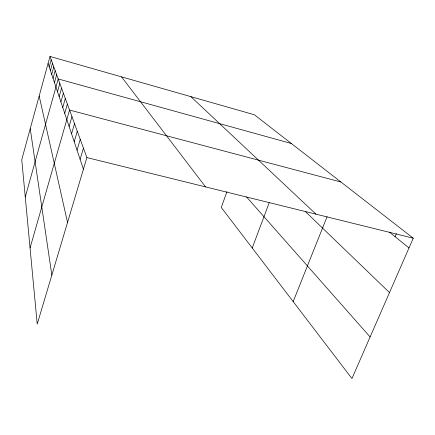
<?xml version="1.0" encoding="UTF-8"?>
<svg xmlns="http://www.w3.org/2000/svg" width="435" height="435" viewBox="0 0 435 435"><rect width="100%" height="100%" fill="white"/><g stroke="black" fill="none" stroke-linecap="round" stroke-linejoin="round"><path stroke-width="0.65" d="M49.992 56.447L21.75 159.705L37.22 324.118L86.891 157.579L49.992 56.447L254.361 114.758L413.25 238.195L351.948 378.553L221.295 207.495L226.945 191.65M49.226 66.952L51.199 59.753M50.438 70.584L52.466 63.222M51.711 74.396L53.793 66.859M53.054 78.398L55.191 70.682M54.462 82.612L56.653 74.706M25.263 197.055L58.203 78.947L291.374 143.512M57.507 91.725L59.834 83.417M59.16 96.668L61.558 88.142M60.905 101.899L63.379 93.139M62.76 107.44L65.315 98.44M64.728 113.323L67.365 104.063M30.053 247.955L69.551 110.05L340.926 182.009M69.116 126.454L71.949 116.623M71.574 133.811L74.515 123.665M74.216 141.701L77.272 131.218M77.049 150.189L80.236 139.341M80.111 159.335L83.433 148.101M252.235 248.004L269.211 202.688M293.174 301.602L327.066 216.722M395.089 236.683L396.356 233.731M86.891 157.579L413.25 238.195M389.368 232.062L408.998 247.934M190.878 96.646L315.984 214.167M305.522 211.693L389.494 292.586M246.525 196.93L370.109 336.973M121.512 76.854L205.565 186.892M48.068 63.488L83.417 169.226M39.172 96.015L67.534 222.47M30.227 128.716L51.841 275.089"/></g></svg>
